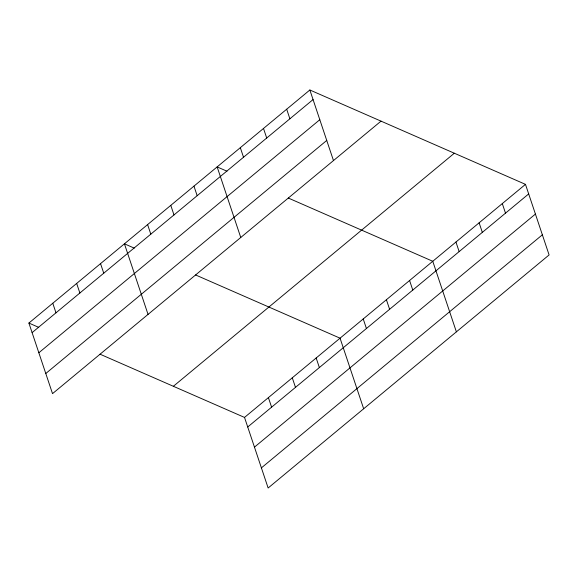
<?xml version="1.0" encoding="UTF-8"?>
<svg xmlns="http://www.w3.org/2000/svg" width="578" height="578" viewBox="0 0 578 578"><rect width="100%" height="100%" fill="white"/><g stroke="black" fill="none" stroke-linecap="round" stroke-linejoin="round"><path stroke-width="0.87" d="M381.018 121.134L52.519 393.64L28.9 323.059L309.859 89.995L525.481 184.36L549.1 254.941L268.141 488.005L244.523 417.424L100.052 354.198M32.101 332.632L313.066 99.568M38.842 352.768L319.8 119.704M45.778 373.511L326.743 140.447M173.364 386.285L454.33 153.221M244.523 417.424L525.481 184.36M247.724 426.99L528.682 193.926M254.465 447.126L535.423 214.062M261.401 467.869L542.366 234.805M226.959 171.204L217.147 166.905L240.759 237.493M288.299 198.044L432.763 261.27L456.382 331.851M134.241 248.114L124.429 243.815L148.04 314.403M195.581 274.955L340.052 338.181L363.663 408.762M28.9 323.059L38.712 327.358M502.304 203.586L505.504 213.159M479.126 222.812L482.327 232.385M455.948 242.038L459.149 251.611M409.585 280.496L412.786 290.069M386.407 299.722L389.608 309.295M309.859 89.995L333.477 160.576M363.23 318.955L366.43 328.521M286.681 109.22L289.881 118.793M263.503 128.453L266.704 138.019M316.166 357.992L319.367 367.557M240.325 147.679L243.526 157.252M292.287 377.802L295.488 387.368M268.402 397.613L271.609 407.179M193.962 186.138L197.17 195.704M170.785 205.363L173.985 214.937M147.607 224.589L150.807 234.162M100.543 263.626L103.751 273.199M76.664 283.437L79.865 293.01M52.779 303.248L55.987 312.821"/></g></svg>
